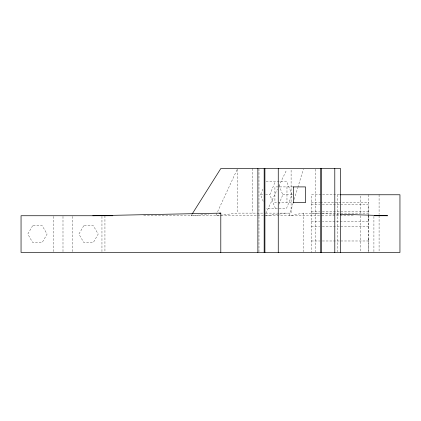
<?xml version="1.0" encoding="UTF-8"?>
<svg xmlns="http://www.w3.org/2000/svg" width="421" height="421" viewBox="0 0 421 421"><rect width="100%" height="100%" fill="white"/><g stroke="black" fill="none" stroke-linecap="round" stroke-linejoin="round"><path stroke-width="0.32" stroke-dasharray="2.1 1.58" d="M258.978 251.79L258.978 169.21M293.121 203.159L289.338 215.741L303.52 213.121L321.255 213.673M294.253 199.386L297.658 188.061M297.847 187.429L303.33 169.184M263.214 201.285L260.552 194.77L263.214 188.255M275.381 208.395L269.824 194.77L275.381 181.151M278.928 204.248L282.796 194.77L278.928 185.293M266.114 181.151L286.506 181.151L292.069 194.77L286.506 208.395L266.114 208.395M237.002 169.737L215.741 215.741L237.544 213.121L263.257 213.121M265.804 213.384L277.381 189.197M278.797 186.25L286.701 169.737M191.776 214.631L191.076 215.741L208.521 214.205M264.672 215.741L287.269 213.121M292.816 186.908L274.918 186.908L274.918 202.638L292.816 202.638M260.552 194.77L263.025 194.77M265.498 194.77L269.824 194.77M282.796 194.77L292.069 194.77M339.426 194.77L311.256 194.77L311.256 252.442M311.256 202.638L319.776 202.638M320.428 202.638L368.812 202.638M311.256 204.78L319.755 204.78M322.37 204.78L368.143 204.78L368.143 221.467L322.37 221.467M311.256 211.474L319.755 211.474M322.375 211.474L368.812 211.474M265.677 213.121L291.1 213.121L291.1 169.21M311.256 213.121L319.755 213.121M322.37 213.121L368.143 213.121M143.703 215.741L263.367 215.741M265.919 215.741L321.433 215.741M321.739 215.741L354.445 215.741M311.256 221.467L319.755 221.467M311.256 226.23L319.755 226.23M322.375 226.23L368.812 226.23M311.256 240.986L319.755 240.986M322.375 240.986L368.812 240.986L368.812 214.678M321.912 213.694L339.647 214.247M368.812 215.741L368.828 251.79M368.812 239.339L368.828 252.442M379.084 194.77L379.084 214.431M379.084 215.741L379.084 252.442M373.916 216.399L373.916 251.79M368.812 194.77L368.812 214.431M360.344 196.081L360.344 214.431M360.344 215.741L360.344 252.442M337.468 194.77L337.468 251.79M315.513 169.21L315.513 251.79M303.52 213.121L303.52 251.79M286.969 186.908L286.969 202.638M252.247 168.558L252.247 213.121M237.544 169.21L237.544 213.121M104.94 215.741L104.94 251.79M101.956 216.399L101.956 251.79M72.365 216.399L72.365 252.442M62.992 216.399L62.992 251.79M53.625 216.399L53.625 252.442M32.617 225.751L27.802 234.092L32.617 242.438L42.253 242.438L47.068 234.092L42.253 225.751L32.617 225.751M83.737 225.751L78.922 234.092L83.737 242.438L93.373 242.438L98.188 234.092L93.373 225.751L83.737 225.751"/><path stroke-width="0.63" d="M264.167 252.442L264.167 168.558M264.909 252.442L264.909 168.558M192.123 214.078L220.799 168.558L340.594 168.558L340.594 252.442M219.509 213.236L220.799 213.121L220.799 252.442M92.815 215.741L220.799 213.121M293.358 186.908L305.504 186.908L305.504 202.638L293.358 202.638M340.084 194.77L399.95 194.77L399.95 252.442L21.05 252.442L21.05 215.741L112.823 215.741M374.569 215.741L387.599 215.741L340.305 214.268M334.795 168.558L334.795 252.442M321.449 168.558L321.449 252.442M320.707 168.558L320.707 252.442M293.458 186.908L293.458 202.638M278.255 168.558L278.255 252.442M257.873 168.558L257.873 252.442"/></g></svg>
